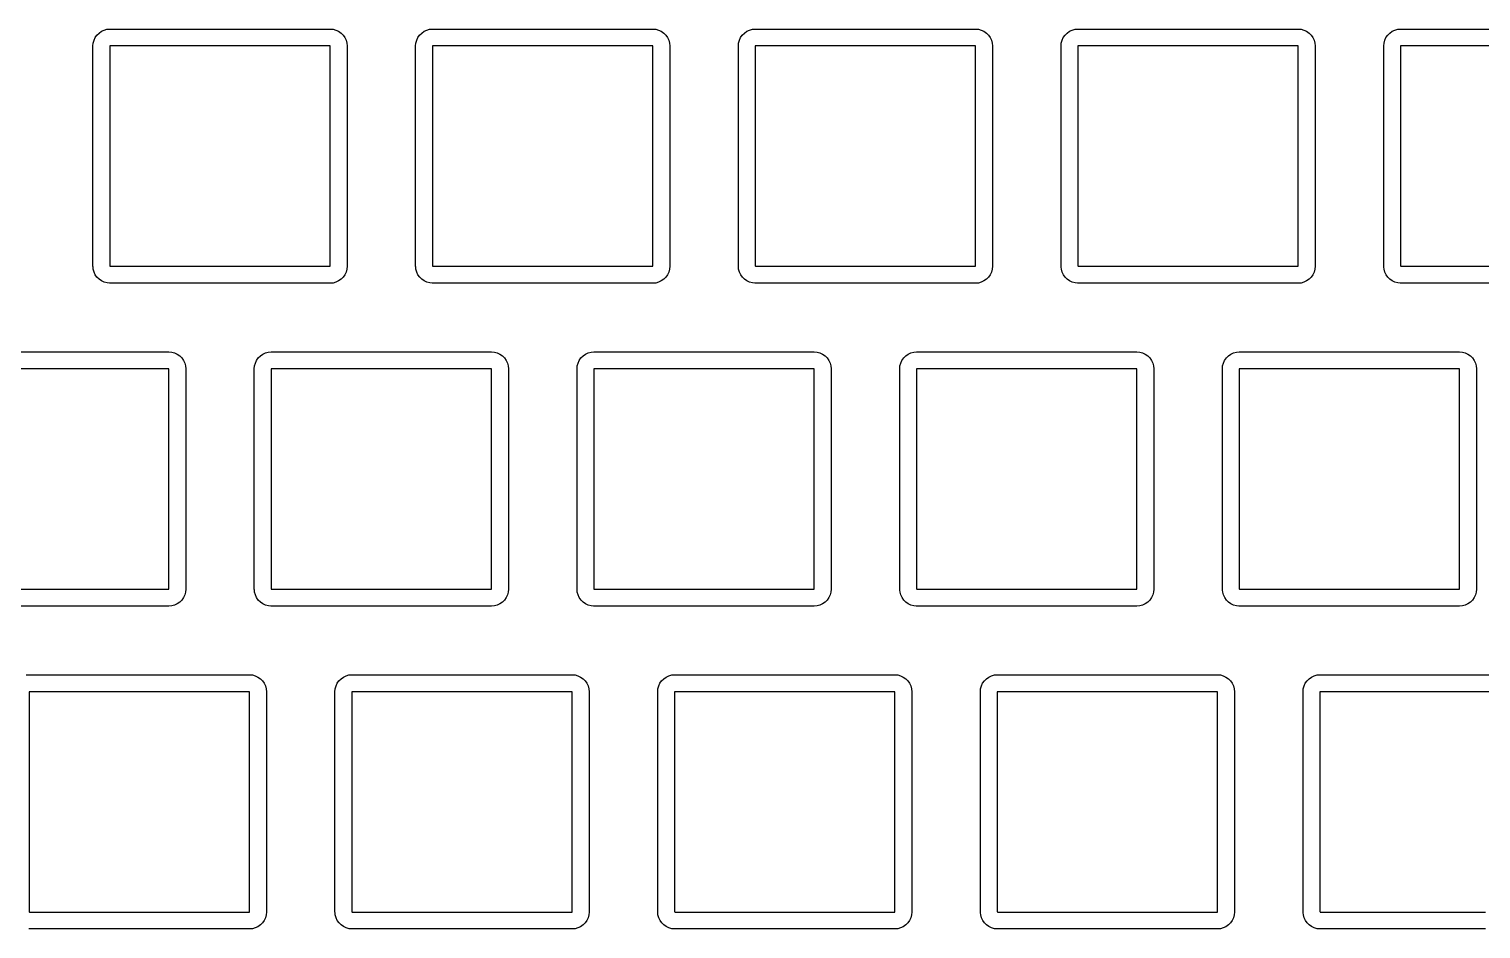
# Model space of a CAD drawing. Extents: x 2.4 to 14.3, y -7 to -3.4.
# Drawn here: x 8.275 to 11.649, y -5.452 to -3.361 of the extents above; entities that cross this region are included whole.
import ezdxf

# ---------------------------------------------------------------- set-up
doc = ezdxf.new("R2010")
doc.units = 0
doc.header["$MEASUREMENT"] = 0
doc.layers.add('BLACK', color=7, linetype='CONTINUOUS')

msp = doc.modelspace()

# ---------------------------------------------------------------- linework, layer by layer
at = {"layer": 'BLACK', "linetype": 'CONTINUOUS'}
for p, q in [((8.43268, -3.37504), (8.43754, -3.37018)), ((8.43754, -3.37018), (8.44316, -3.36625)), ((8.44316, -3.36625), (8.44938, -3.36335)), ((8.44938, -3.36335), (8.45601, -3.36157)), ((8.45601, -3.36157), (8.46284, -3.36097)), ((8.46284, -3.36097), (8.46284, -3.36097)), ((8.46284, -3.36097), (8.97466, -3.36097)), ((8.97466, -3.36097), (8.97466, -3.36097)), ((8.97466, -3.36097), (8.98149, -3.36157)), ((8.97466, -3.36097), (8.97466, -3.36097)), ((8.98149, -3.36157), (8.98812, -3.36335)), ((8.98812, -3.36335), (8.99434, -3.36625)), ((8.99434, -3.36625), (8.99996, -3.37019)), ((8.99996, -3.37019), (9.00481, -3.37504)), ((9.18268, -3.37504), (9.18754, -3.37018)), ((9.18754, -3.37018), (9.19316, -3.36625)), ((9.19316, -3.36625), (9.19938, -3.36335)), ((9.19938, -3.36335), (9.20601, -3.36157)), ((9.20601, -3.36157), (9.21284, -3.36097)), ((9.21284, -3.36097), (9.21284, -3.36097)), ((9.21284, -3.36097), (9.72466, -3.36097)), ((9.72466, -3.36097), (9.72466, -3.36097)), ((9.72466, -3.36097), (9.73149, -3.36157)), ((9.72466, -3.36097), (9.72466, -3.36097)), ((9.73149, -3.36157), (9.73812, -3.36335)), ((9.73812, -3.36335), (9.74434, -3.36625)), ((9.74434, -3.36625), (9.74996, -3.37019)), ((9.74996, -3.37019), (9.75481, -3.37504)), ((9.93268, -3.37504), (9.93754, -3.37018)), ((9.93754, -3.37018), (9.94316, -3.36625)), ((9.94316, -3.36625), (9.94938, -3.36335)), ((9.94938, -3.36335), (9.95601, -3.36157)), ((9.95601, -3.36157), (9.96284, -3.36097)), ((9.96284, -3.36097), (9.96284, -3.36097)), ((9.96284, -3.36097), (10.4747, -3.36097)), ((10.4747, -3.36097), (10.4747, -3.36097)), ((10.4747, -3.36097), (10.4815, -3.36157)), ((10.4747, -3.36097), (10.4747, -3.36097)), ((10.4815, -3.36157), (10.4881, -3.36335)), ((10.4881, -3.36335), (10.4943, -3.36625)), ((10.4943, -3.36625), (10.5, -3.37019)), ((10.5, -3.37019), (10.5048, -3.37504)), ((10.6827, -3.37504), (10.6875, -3.37018)), ((10.6875, -3.37018), (10.6932, -3.36625)), ((10.6932, -3.36625), (10.6994, -3.36335)), ((10.6994, -3.36335), (10.706, -3.36157)), ((10.706, -3.36157), (10.7128, -3.36097)), ((10.7128, -3.36097), (10.7128, -3.36097)), ((10.7128, -3.36097), (11.2247, -3.36097)), ((11.2247, -3.36097), (11.2247, -3.36097)), ((11.2247, -3.36097), (11.2315, -3.36157)), ((11.2247, -3.36097), (11.2247, -3.36097)), ((11.2315, -3.36157), (11.2381, -3.36335)), ((11.2381, -3.36335), (11.2443, -3.36625)), ((11.2443, -3.36625), (11.25, -3.37019)), ((11.25, -3.37019), (11.2548, -3.37504)), ((11.4327, -3.37504), (11.4375, -3.37018)), ((11.4375, -3.37018), (11.4432, -3.36625)), ((11.4432, -3.36625), (11.4494, -3.36335)), ((11.4494, -3.36335), (11.456, -3.36157)), ((11.456, -3.36157), (11.4628, -3.36097)), ((11.4628, -3.36097), (11.4628, -3.36097)), ((11.4628, -3.36097), (11.9747, -3.36097)), ((8.42347, -3.40034), (8.42407, -3.39351)), ((8.42347, -3.91216), (8.42347, -3.40034)), ((8.42347, -3.40034), (8.42347, -3.40034)), ((8.42407, -3.39351), (8.42585, -3.38688)), ((8.42585, -3.38688), (8.42875, -3.38066)), ((8.42875, -3.38066), (8.43268, -3.37504)), ((8.46284, -3.40034), (8.46284, -3.91128)), ((8.97465, -3.40034), (8.46284, -3.40034)), ((8.97466, -3.40035), (8.97465, -3.40034)), ((8.97465, -3.40034), (8.97465, -3.40034)), ((8.97466, -3.91215), (8.97466, -3.40035)), ((9.00481, -3.37504), (9.00875, -3.38066)), ((9.00875, -3.38066), (9.01165, -3.38688)), ((9.01165, -3.38688), (9.01343, -3.39351)), ((9.01343, -3.39351), (9.01403, -3.40034)), ((9.01403, -3.40034), (9.01403, -3.40034)), ((9.01403, -3.40034), (9.01403, -3.40034)), ((9.01403, -3.40034), (9.01403, -3.91216)), ((9.17347, -3.40034), (9.17407, -3.39351)), ((9.17347, -3.91216), (9.17347, -3.40034)), ((9.17347, -3.40034), (9.17347, -3.40034)), ((9.17407, -3.39351), (9.17585, -3.38688)), ((9.17585, -3.38688), (9.17875, -3.38066)), ((9.17875, -3.38066), (9.18268, -3.37504)), ((9.21284, -3.40034), (9.21284, -3.91128)), ((9.72465, -3.40034), (9.21284, -3.40034)), ((9.72466, -3.40035), (9.72465, -3.40034)), ((9.72465, -3.40034), (9.72465, -3.40034)), ((9.72466, -3.91215), (9.72466, -3.40035)), ((9.75481, -3.37504), (9.75875, -3.38066)), ((9.75875, -3.38066), (9.76165, -3.38688)), ((9.76165, -3.38688), (9.76343, -3.39351)), ((9.76343, -3.39351), (9.76403, -3.40034)), ((9.76403, -3.40034), (9.76403, -3.40034)), ((9.76403, -3.40034), (9.76403, -3.40034)), ((9.76403, -3.40034), (9.76403, -3.91216)), ((9.92347, -3.40034), (9.92407, -3.39351)), ((9.92347, -3.91216), (9.92347, -3.40034)), ((9.92347, -3.40034), (9.92347, -3.40034)), ((9.92407, -3.39351), (9.92585, -3.38688)), ((9.92585, -3.38688), (9.92875, -3.38066)), ((9.92875, -3.38066), (9.93268, -3.37504)), ((9.96284, -3.40034), (9.96284, -3.91128)), ((10.4747, -3.40034), (9.96284, -3.40034)), ((10.4747, -3.40035), (10.4747, -3.40034)), ((10.4747, -3.40034), (10.4747, -3.40034)), ((10.4747, -3.91215), (10.4747, -3.40035)), ((10.5048, -3.37504), (10.5088, -3.38066)), ((10.5088, -3.38066), (10.5117, -3.38688)), ((10.5117, -3.38688), (10.5134, -3.39351)), ((10.5134, -3.39351), (10.514, -3.40034)), ((10.514, -3.40034), (10.514, -3.40034)), ((10.514, -3.40034), (10.514, -3.40034)), ((10.514, -3.40034), (10.514, -3.91216)), ((10.6735, -3.40034), (10.6741, -3.39351)), ((10.6735, -3.91216), (10.6735, -3.40034)), ((10.6735, -3.40034), (10.6735, -3.40034)), ((10.6741, -3.39351), (10.6758, -3.38688)), ((10.6758, -3.38688), (10.6787, -3.38066)), ((10.6787, -3.38066), (10.6827, -3.37504)), ((10.7128, -3.40034), (10.7128, -3.91128)), ((11.2247, -3.40034), (10.7128, -3.40034)), ((11.2247, -3.40035), (11.2247, -3.40034)), ((11.2247, -3.40034), (11.2247, -3.40034)), ((11.2247, -3.91215), (11.2247, -3.40035)), ((11.2548, -3.37504), (11.2588, -3.38066)), ((11.2588, -3.38066), (11.2617, -3.38688)), ((11.2617, -3.38688), (11.2634, -3.39351)), ((11.2634, -3.39351), (11.264, -3.40034)), ((11.264, -3.40034), (11.264, -3.40034)), ((11.264, -3.40034), (11.264, -3.40034)), ((11.264, -3.40034), (11.264, -3.91216)), ((11.4235, -3.40034), (11.4241, -3.39351)), ((11.4235, -3.91216), (11.4235, -3.40034)), ((11.4235, -3.40034), (11.4235, -3.40034)), ((11.4241, -3.39351), (11.4258, -3.38688)), ((11.4258, -3.38688), (11.4287, -3.38066)), ((11.4287, -3.38066), (11.4327, -3.37504)), ((11.4628, -3.40034), (11.4628, -3.91128)), ((11.9747, -3.40034), (11.4628, -3.40034)), ((8.42376, -3.91412), (8.42347, -3.91216)), ((8.42418, -3.91895), (8.42376, -3.91412)), ((8.46284, -3.91128), (8.46295, -3.91211)), ((8.46295, -3.91211), (8.46295, -3.91211)), ((8.46295, -3.91211), (8.46295, -3.91211)), ((8.46295, -3.91211), (8.46295, -3.91211)), ((8.46295, -3.91211), (8.46295, -3.91211)), ((8.46295, -3.91211), (8.46329, -3.91216)), ((8.46329, -3.91216), (8.97465, -3.91216)), ((8.97465, -3.91216), (8.97466, -3.91215)), ((8.97466, -3.91215), (8.97466, -3.91215)), ((9.01403, -3.91216), (9.01343, -3.91899)), ((9.01403, -3.91216), (9.01403, -3.91216)), ((9.01403, -3.91216), (9.01403, -3.91216)), ((9.17376, -3.91412), (9.17347, -3.91216)), ((9.17418, -3.91895), (9.17376, -3.91412)), ((9.21284, -3.91128), (9.21295, -3.91211)), ((9.21295, -3.91211), (9.21295, -3.91211)), ((9.21295, -3.91211), (9.21295, -3.91211)), ((9.21295, -3.91211), (9.21295, -3.91211)), ((9.21295, -3.91211), (9.21295, -3.91211)), ((9.21295, -3.91211), (9.21329, -3.91216)), ((9.21329, -3.91216), (9.72465, -3.91216)), ((9.72465, -3.91216), (9.72466, -3.91215)), ((9.72466, -3.91215), (9.72466, -3.91215)), ((9.76403, -3.91216), (9.76343, -3.91899)), ((9.76403, -3.91216), (9.76403, -3.91216)), ((9.76403, -3.91216), (9.76403, -3.91216)), ((9.92376, -3.91412), (9.92347, -3.91216)), ((9.92418, -3.91895), (9.92376, -3.91412)), ((9.96284, -3.91128), (9.96295, -3.91211)), ((9.96295, -3.91211), (9.96295, -3.91211)), ((9.96295, -3.91211), (9.96295, -3.91211)), ((9.96295, -3.91211), (9.96295, -3.91211)), ((9.96295, -3.91211), (9.96295, -3.91211)), ((9.96295, -3.91211), (9.96329, -3.91216)), ((9.96329, -3.91216), (10.4747, -3.91216)), ((10.4747, -3.91216), (10.4747, -3.91215)), ((10.4747, -3.91215), (10.4747, -3.91215)), ((10.514, -3.91216), (10.5134, -3.91899)), ((10.514, -3.91216), (10.514, -3.91216)), ((10.514, -3.91216), (10.514, -3.91216)), ((10.6738, -3.91412), (10.6735, -3.91216)), ((10.6742, -3.91895), (10.6738, -3.91412)), ((10.7128, -3.91128), (10.713, -3.91211)), ((10.713, -3.91211), (10.713, -3.91211)), ((10.713, -3.91211), (10.713, -3.91211)), ((10.713, -3.91211), (10.713, -3.91211)), ((10.713, -3.91211), (10.713, -3.91211)), ((10.713, -3.91211), (10.7133, -3.91216)), ((10.7133, -3.91216), (11.2247, -3.91216)), ((11.2247, -3.91216), (11.2247, -3.91215)), ((11.2247, -3.91215), (11.2247, -3.91215)), ((11.264, -3.91216), (11.2634, -3.91899)), ((11.264, -3.91216), (11.264, -3.91216)), ((11.264, -3.91216), (11.264, -3.91216)), ((11.4238, -3.91412), (11.4235, -3.91216)), ((11.4242, -3.91895), (11.4238, -3.91412)), ((11.4628, -3.91128), (11.463, -3.91211)), ((11.463, -3.91211), (11.463, -3.91211)), ((11.463, -3.91211), (11.463, -3.91211)), ((11.463, -3.91211), (11.463, -3.91211)), ((11.463, -3.91211), (11.463, -3.91211)), ((11.463, -3.91211), (11.4633, -3.91216)), ((11.4633, -3.91216), (11.9747, -3.91216)), ((8.42596, -3.92558), (8.42418, -3.91895)), ((8.42886, -3.9318), (8.42596, -3.92558)), ((8.43279, -3.93742), (8.42886, -3.9318)), ((8.43765, -3.94227), (8.43279, -3.93742)), ((8.44327, -3.94621), (8.43765, -3.94227)), ((8.44949, -3.94911), (8.44327, -3.94621)), ((8.99434, -3.94625), (8.98812, -3.94915)), ((8.99996, -3.94231), (8.99434, -3.94625)), ((9.00481, -3.93746), (8.99996, -3.94231)), ((9.00875, -3.93184), (9.00481, -3.93746)), ((9.01165, -3.92562), (9.00875, -3.93184)), ((9.01343, -3.91899), (9.01165, -3.92562)), ((9.17596, -3.92558), (9.17418, -3.91895)), ((9.17886, -3.9318), (9.17596, -3.92558)), ((9.18279, -3.93742), (9.17886, -3.9318)), ((9.18765, -3.94227), (9.18279, -3.93742)), ((9.19327, -3.94621), (9.18765, -3.94227)), ((9.19949, -3.94911), (9.19327, -3.94621)), ((9.74434, -3.94625), (9.73812, -3.94915)), ((9.74996, -3.94231), (9.74434, -3.94625)), ((9.75481, -3.93746), (9.74996, -3.94231)), ((9.75875, -3.93184), (9.75481, -3.93746)), ((9.76165, -3.92562), (9.75875, -3.93184)), ((9.76343, -3.91899), (9.76165, -3.92562)), ((9.92596, -3.92558), (9.92418, -3.91895)), ((9.92886, -3.9318), (9.92596, -3.92558)), ((9.93279, -3.93742), (9.92886, -3.9318)), ((9.93765, -3.94227), (9.93279, -3.93742)), ((9.94327, -3.94621), (9.93765, -3.94227)), ((9.94949, -3.94911), (9.94327, -3.94621)), ((10.4943, -3.94625), (10.4881, -3.94915)), ((10.5, -3.94231), (10.4943, -3.94625)), ((10.5048, -3.93746), (10.5, -3.94231)), ((10.5088, -3.93184), (10.5048, -3.93746)), ((10.5117, -3.92562), (10.5088, -3.93184)), ((10.5134, -3.91899), (10.5117, -3.92562)), ((10.676, -3.92558), (10.6742, -3.91895)), ((10.6789, -3.9318), (10.676, -3.92558)), ((10.6828, -3.93742), (10.6789, -3.9318)), ((10.6876, -3.94227), (10.6828, -3.93742)), ((10.6933, -3.94621), (10.6876, -3.94227)), ((10.6995, -3.94911), (10.6933, -3.94621)), ((11.2443, -3.94625), (11.2381, -3.94915)), ((11.25, -3.94231), (11.2443, -3.94625)), ((11.2548, -3.93746), (11.25, -3.94231)), ((11.2588, -3.93184), (11.2548, -3.93746)), ((11.2617, -3.92562), (11.2588, -3.93184)), ((11.2634, -3.91899), (11.2617, -3.92562)), ((11.426, -3.92558), (11.4242, -3.91895)), ((11.4289, -3.9318), (11.426, -3.92558)), ((11.4328, -3.93742), (11.4289, -3.9318)), ((11.4376, -3.94227), (11.4328, -3.93742)), ((11.4433, -3.94621), (11.4376, -3.94227)), ((11.4495, -3.94911), (11.4433, -3.94621)), ((8.45612, -3.95088), (8.44949, -3.94911)), ((8.46189, -3.95139), (8.45612, -3.95088)), ((8.46284, -3.95153), (8.46189, -3.95139)), ((8.97466, -3.95153), (8.46284, -3.95153)), ((8.98149, -3.95093), (8.97466, -3.95153)), ((8.97466, -3.95153), (8.97466, -3.95153)), ((8.97466, -3.95153), (8.97466, -3.95153)), ((8.98812, -3.94915), (8.98149, -3.95093)), ((9.20612, -3.95088), (9.19949, -3.94911)), ((9.21189, -3.95139), (9.20612, -3.95088)), ((9.21284, -3.95153), (9.21189, -3.95139)), ((9.72466, -3.95153), (9.21284, -3.95153)), ((9.73149, -3.95093), (9.72466, -3.95153)), ((9.72466, -3.95153), (9.72466, -3.95153)), ((9.72466, -3.95153), (9.72466, -3.95153)), ((9.73812, -3.94915), (9.73149, -3.95093)), ((9.95612, -3.95088), (9.94949, -3.94911)), ((9.96189, -3.95139), (9.95612, -3.95088)), ((9.96284, -3.95153), (9.96189, -3.95139)), ((10.4747, -3.95153), (9.96284, -3.95153)), ((10.4815, -3.95093), (10.4747, -3.95153)), ((10.4747, -3.95153), (10.4747, -3.95153)), ((10.4747, -3.95153), (10.4747, -3.95153)), ((10.4881, -3.94915), (10.4815, -3.95093)), ((10.7061, -3.95088), (10.6995, -3.94911)), ((10.7119, -3.95139), (10.7061, -3.95088)), ((10.7128, -3.95153), (10.7119, -3.95139)), ((11.2247, -3.95153), (10.7128, -3.95153)), ((11.2315, -3.95093), (11.2247, -3.95153)), ((11.2247, -3.95153), (11.2247, -3.95153)), ((11.2247, -3.95153), (11.2247, -3.95153)), ((11.2381, -3.94915), (11.2315, -3.95093)), ((11.4561, -3.95088), (11.4495, -3.94911)), ((11.4619, -3.95139), (11.4561, -3.95088)), ((11.4628, -3.95153), (11.4619, -3.95139)), ((11.9747, -3.95153), (11.4628, -3.95153)), ((8.08784, -4.11097), (8.59966, -4.11097)), ((8.59966, -4.11097), (8.59966, -4.11097)), ((8.59966, -4.11097), (8.60649, -4.11157)), ((8.59966, -4.11097), (8.59966, -4.11097)), ((8.60649, -4.11157), (8.61312, -4.11335)), ((8.61312, -4.11335), (8.61934, -4.11625)), ((8.61934, -4.11625), (8.62496, -4.12019)), ((8.81254, -4.12018), (8.81816, -4.11625)), ((8.81816, -4.11625), (8.82438, -4.11335)), ((8.82438, -4.11335), (8.83101, -4.11157)), ((8.83101, -4.11157), (8.83784, -4.11097)), ((8.83784, -4.11097), (8.83784, -4.11097)), ((8.83784, -4.11097), (9.34966, -4.11097)), ((9.34966, -4.11097), (9.34966, -4.11097)), ((9.34966, -4.11097), (9.35649, -4.11157)), ((9.34966, -4.11097), (9.34966, -4.11097)), ((9.35649, -4.11157), (9.36312, -4.11335)), ((9.36312, -4.11335), (9.36934, -4.11625)), ((9.36934, -4.11625), (9.37496, -4.12019)), ((9.56254, -4.12018), (9.56816, -4.11625)), ((9.56816, -4.11625), (9.57438, -4.11335)), ((9.57438, -4.11335), (9.58101, -4.11157)), ((9.58101, -4.11157), (9.58784, -4.11097)), ((9.58784, -4.11097), (9.58784, -4.11097)), ((9.58784, -4.11097), (10.0997, -4.11097)), ((10.0997, -4.11097), (10.0997, -4.11097)), ((10.0997, -4.11097), (10.1065, -4.11157)), ((10.0997, -4.11097), (10.0997, -4.11097)), ((10.1065, -4.11157), (10.1131, -4.11335)), ((10.1131, -4.11335), (10.1193, -4.11625)), ((10.1193, -4.11625), (10.125, -4.12019)), ((10.3125, -4.12018), (10.3182, -4.11625)), ((10.3182, -4.11625), (10.3244, -4.11335)), ((10.3244, -4.11335), (10.331, -4.11157)), ((10.331, -4.11157), (10.3378, -4.11097)), ((10.3378, -4.11097), (10.3378, -4.11097)), ((10.3378, -4.11097), (10.8497, -4.11097)), ((10.8497, -4.11097), (10.8497, -4.11097)), ((10.8497, -4.11097), (10.8565, -4.11157)), ((10.8497, -4.11097), (10.8497, -4.11097)), ((10.8565, -4.11157), (10.8631, -4.11335)), ((10.8631, -4.11335), (10.8693, -4.11625)), ((10.8693, -4.11625), (10.875, -4.12019)), ((11.0625, -4.12018), (11.0682, -4.11625)), ((11.0682, -4.11625), (11.0744, -4.11335)), ((11.0744, -4.11335), (11.081, -4.11157)), ((11.081, -4.11157), (11.0878, -4.11097)), ((11.0878, -4.11097), (11.0878, -4.11097)), ((11.0878, -4.11097), (11.5997, -4.11097)), ((11.5997, -4.11097), (11.5997, -4.11097)), ((11.5997, -4.11097), (11.6065, -4.11157)), ((11.5997, -4.11097), (11.5997, -4.11097)), ((11.6065, -4.11157), (11.6131, -4.11335)), ((11.6131, -4.11335), (11.6193, -4.11625)), ((11.6193, -4.11625), (11.625, -4.12019)), ((8.59965, -4.15034), (8.08784, -4.15034)), ((8.59966, -4.15035), (8.59965, -4.15034)), ((8.59965, -4.15034), (8.59965, -4.15034)), ((8.59966, -4.66215), (8.59966, -4.15035)), ((8.62496, -4.12019), (8.62981, -4.12504)), ((8.62981, -4.12504), (8.63375, -4.13066)), ((8.63375, -4.13066), (8.63665, -4.13688)), ((8.63665, -4.13688), (8.63843, -4.14351)), ((8.63843, -4.14351), (8.63903, -4.15034)), ((8.63903, -4.15034), (8.63903, -4.15034)), ((8.63903, -4.15034), (8.63903, -4.15034)), ((8.63903, -4.15034), (8.63903, -4.66216)), ((8.79847, -4.15034), (8.79907, -4.14351)), ((8.79847, -4.66216), (8.79847, -4.15034)), ((8.79847, -4.15034), (8.79847, -4.15034)), ((8.79907, -4.14351), (8.80085, -4.13688)), ((8.80085, -4.13688), (8.80375, -4.13066)), ((8.80375, -4.13066), (8.80768, -4.12504)), ((8.80768, -4.12504), (8.81254, -4.12018)), ((8.83784, -4.15034), (8.83784, -4.66128)), ((9.34965, -4.15034), (8.83784, -4.15034)), ((9.34966, -4.15035), (9.34965, -4.15034)), ((9.34965, -4.15034), (9.34965, -4.15034)), ((9.34966, -4.66215), (9.34966, -4.15035)), ((9.37496, -4.12019), (9.37981, -4.12504)), ((9.37981, -4.12504), (9.38375, -4.13066)), ((9.38375, -4.13066), (9.38665, -4.13688)), ((9.38665, -4.13688), (9.38843, -4.14351)), ((9.38843, -4.14351), (9.38903, -4.15034)), ((9.38903, -4.15034), (9.38903, -4.15034)), ((9.38903, -4.15034), (9.38903, -4.15034)), ((9.38903, -4.15034), (9.38903, -4.66216)), ((9.54847, -4.15034), (9.54907, -4.14351)), ((9.54847, -4.66216), (9.54847, -4.15034)), ((9.54847, -4.15034), (9.54847, -4.15034)), ((9.54907, -4.14351), (9.55085, -4.13688)), ((9.55085, -4.13688), (9.55375, -4.13066)), ((9.55375, -4.13066), (9.55768, -4.12504)), ((9.55768, -4.12504), (9.56254, -4.12018)), ((9.58784, -4.15034), (9.58784, -4.66128)), ((10.0997, -4.15034), (9.58784, -4.15034)), ((10.0997, -4.15035), (10.0997, -4.15034)), ((10.0997, -4.15034), (10.0997, -4.15034)), ((10.0997, -4.66215), (10.0997, -4.15035)), ((10.125, -4.12019), (10.1298, -4.12504)), ((10.1298, -4.12504), (10.1338, -4.13066)), ((10.1338, -4.13066), (10.1367, -4.13688)), ((10.1367, -4.13688), (10.1384, -4.14351)), ((10.1384, -4.14351), (10.139, -4.15034)), ((10.139, -4.15034), (10.139, -4.15034)), ((10.139, -4.15034), (10.139, -4.15034)), ((10.139, -4.15034), (10.139, -4.66216)), ((10.2985, -4.15034), (10.2991, -4.14351)), ((10.2985, -4.66216), (10.2985, -4.15034)), ((10.2985, -4.15034), (10.2985, -4.15034)), ((10.2991, -4.14351), (10.3008, -4.13688)), ((10.3008, -4.13688), (10.3037, -4.13066)), ((10.3037, -4.13066), (10.3077, -4.12504)), ((10.3077, -4.12504), (10.3125, -4.12018)), ((10.3378, -4.15034), (10.3378, -4.66128)), ((10.8497, -4.15034), (10.3378, -4.15034)), ((10.8497, -4.15035), (10.8497, -4.15034)), ((10.8497, -4.15034), (10.8497, -4.15034)), ((10.8497, -4.66215), (10.8497, -4.15035)), ((10.875, -4.12019), (10.8798, -4.12504)), ((10.8798, -4.12504), (10.8838, -4.13066)), ((10.8838, -4.13066), (10.8867, -4.13688)), ((10.8867, -4.13688), (10.8884, -4.14351)), ((10.8884, -4.14351), (10.889, -4.15034)), ((10.889, -4.15034), (10.889, -4.15034)), ((10.889, -4.15034), (10.889, -4.15034)), ((10.889, -4.15034), (10.889, -4.66216)), ((11.0485, -4.15034), (11.0491, -4.14351)), ((11.0485, -4.66216), (11.0485, -4.15034)), ((11.0485, -4.15034), (11.0485, -4.15034)), ((11.0491, -4.14351), (11.0508, -4.13688)), ((11.0508, -4.13688), (11.0537, -4.13066)), ((11.0537, -4.13066), (11.0577, -4.12504)), ((11.0577, -4.12504), (11.0625, -4.12018)), ((11.0878, -4.15034), (11.0878, -4.66128)), ((11.5997, -4.15034), (11.0878, -4.15034)), ((11.5997, -4.15035), (11.5997, -4.15034)), ((11.5997, -4.15034), (11.5997, -4.15034)), ((11.5997, -4.66215), (11.5997, -4.15035)), ((11.625, -4.12019), (11.6298, -4.12504)), ((11.6298, -4.12504), (11.6338, -4.13066)), ((11.6338, -4.13066), (11.6367, -4.13688)), ((11.6367, -4.13688), (11.6384, -4.14351)), ((11.6384, -4.14351), (11.639, -4.15034)), ((11.639, -4.15034), (11.639, -4.15034)), ((11.639, -4.15034), (11.639, -4.15034)), ((11.639, -4.15034), (11.639, -4.66216)), ((8.08829, -4.66216), (8.59965, -4.66216)), ((8.59965, -4.66216), (8.59966, -4.66215)), ((8.59966, -4.66215), (8.59966, -4.66215)), ((8.62981, -4.68746), (8.62496, -4.69231)), ((8.63375, -4.68184), (8.62981, -4.68746)), ((8.63665, -4.67562), (8.63375, -4.68184)), ((8.63843, -4.66899), (8.63665, -4.67562)), ((8.63903, -4.66216), (8.63843, -4.66899)), ((8.63903, -4.66216), (8.63903, -4.66216)), ((8.63903, -4.66216), (8.63903, -4.66216)), ((8.79876, -4.66412), (8.79847, -4.66216)), ((8.79918, -4.66895), (8.79876, -4.66412)), ((8.80096, -4.67558), (8.79918, -4.66895)), ((8.80386, -4.6818), (8.80096, -4.67558)), ((8.80779, -4.68742), (8.80386, -4.6818)), ((8.81265, -4.69227), (8.80779, -4.68742)), ((8.83784, -4.66128), (8.83795, -4.66211)), ((8.83795, -4.66211), (8.83795, -4.66211)), ((8.83795, -4.66211), (8.83795, -4.66211)), ((8.83795, -4.66211), (8.83795, -4.66211)), ((8.83795, -4.66211), (8.83795, -4.66211)), ((8.83795, -4.66211), (8.83829, -4.66216)), ((8.83829, -4.66216), (9.34965, -4.66216)), ((9.34965, -4.66216), (9.34966, -4.66215)), ((9.34966, -4.66215), (9.34966, -4.66215)), ((9.37981, -4.68746), (9.37496, -4.69231)), ((9.38375, -4.68184), (9.37981, -4.68746)), ((9.38665, -4.67562), (9.38375, -4.68184)), ((9.38843, -4.66899), (9.38665, -4.67562)), ((9.38903, -4.66216), (9.38843, -4.66899)), ((9.38903, -4.66216), (9.38903, -4.66216)), ((9.38903, -4.66216), (9.38903, -4.66216)), ((9.54876, -4.66412), (9.54847, -4.66216)), ((9.54918, -4.66895), (9.54876, -4.66412)), ((9.55096, -4.67558), (9.54918, -4.66895)), ((9.55386, -4.6818), (9.55096, -4.67558)), ((9.55779, -4.68742), (9.55386, -4.6818)), ((9.56265, -4.69227), (9.55779, -4.68742)), ((9.58784, -4.66128), (9.58795, -4.66211)), ((9.58795, -4.66211), (9.58795, -4.66211)), ((9.58795, -4.66211), (9.58795, -4.66211)), ((9.58795, -4.66211), (9.58795, -4.66211)), ((9.58795, -4.66211), (9.58795, -4.66211)), ((9.58795, -4.66211), (9.58829, -4.66216)), ((9.58829, -4.66216), (10.0997, -4.66216)), ((10.0997, -4.66216), (10.0997, -4.66215)), ((10.0997, -4.66215), (10.0997, -4.66215)), ((10.1298, -4.68746), (10.125, -4.69231)), ((10.1338, -4.68184), (10.1298, -4.68746)), ((10.1367, -4.67562), (10.1338, -4.68184)), ((10.1384, -4.66899), (10.1367, -4.67562)), ((10.139, -4.66216), (10.1384, -4.66899)), ((10.139, -4.66216), (10.139, -4.66216)), ((10.139, -4.66216), (10.139, -4.66216)), ((10.2988, -4.66412), (10.2985, -4.66216)), ((10.2992, -4.66895), (10.2988, -4.66412)), ((10.301, -4.67558), (10.2992, -4.66895)), ((10.3039, -4.6818), (10.301, -4.67558)), ((10.3078, -4.68742), (10.3039, -4.6818)), ((10.3126, -4.69227), (10.3078, -4.68742)), ((10.3378, -4.66128), (10.338, -4.66211)), ((10.338, -4.66211), (10.338, -4.66211)), ((10.338, -4.66211), (10.338, -4.66211)), ((10.338, -4.66211), (10.338, -4.66211)), ((10.338, -4.66211), (10.338, -4.66211)), ((10.338, -4.66211), (10.3383, -4.66216)), ((10.3383, -4.66216), (10.8497, -4.66216)), ((10.8497, -4.66216), (10.8497, -4.66215)), ((10.8497, -4.66215), (10.8497, -4.66215)), ((10.8798, -4.68746), (10.875, -4.69231)), ((10.8838, -4.68184), (10.8798, -4.68746)), ((10.8867, -4.67562), (10.8838, -4.68184)), ((10.8884, -4.66899), (10.8867, -4.67562)), ((10.889, -4.66216), (10.8884, -4.66899)), ((10.889, -4.66216), (10.889, -4.66216)), ((10.889, -4.66216), (10.889, -4.66216)), ((11.0488, -4.66412), (11.0485, -4.66216)), ((11.0492, -4.66895), (11.0488, -4.66412)), ((11.051, -4.67558), (11.0492, -4.66895)), ((11.0539, -4.6818), (11.051, -4.67558)), ((11.0578, -4.68742), (11.0539, -4.6818)), ((11.0626, -4.69227), (11.0578, -4.68742)), ((11.0878, -4.66128), (11.088, -4.66211)), ((11.088, -4.66211), (11.088, -4.66211)), ((11.088, -4.66211), (11.088, -4.66211)), ((11.088, -4.66211), (11.088, -4.66211)), ((11.088, -4.66211), (11.088, -4.66211)), ((11.088, -4.66211), (11.0883, -4.66216)), ((11.0883, -4.66216), (11.5997, -4.66216)), ((11.5997, -4.66216), (11.5997, -4.66215)), ((11.5997, -4.66215), (11.5997, -4.66215)), ((11.6298, -4.68746), (11.625, -4.69231)), ((11.6338, -4.68184), (11.6298, -4.68746)), ((11.6367, -4.67562), (11.6338, -4.68184)), ((11.6384, -4.66899), (11.6367, -4.67562)), ((11.639, -4.66216), (11.6384, -4.66899)), ((11.639, -4.66216), (11.639, -4.66216)), ((11.639, -4.66216), (11.639, -4.66216)), ((8.59966, -4.70153), (8.08784, -4.70153)), ((8.60649, -4.70093), (8.59966, -4.70153)), ((8.59966, -4.70153), (8.59966, -4.70153)), ((8.59966, -4.70153), (8.59966, -4.70153)), ((8.61312, -4.69915), (8.60649, -4.70093)), ((8.61934, -4.69625), (8.61312, -4.69915)), ((8.62496, -4.69231), (8.61934, -4.69625)), ((8.81827, -4.69621), (8.81265, -4.69227)), ((8.82449, -4.69911), (8.81827, -4.69621)), ((8.83112, -4.70088), (8.82449, -4.69911)), ((8.83689, -4.70139), (8.83112, -4.70088)), ((8.83784, -4.70153), (8.83689, -4.70139)), ((9.34966, -4.70153), (8.83784, -4.70153)), ((9.35649, -4.70093), (9.34966, -4.70153)), ((9.34966, -4.70153), (9.34966, -4.70153)), ((9.34966, -4.70153), (9.34966, -4.70153)), ((9.36312, -4.69915), (9.35649, -4.70093)), ((9.36934, -4.69625), (9.36312, -4.69915)), ((9.37496, -4.69231), (9.36934, -4.69625)), ((9.56827, -4.69621), (9.56265, -4.69227)), ((9.57449, -4.69911), (9.56827, -4.69621)), ((9.58112, -4.70088), (9.57449, -4.69911)), ((9.58689, -4.70139), (9.58112, -4.70088)), ((9.58784, -4.70153), (9.58689, -4.70139)), ((10.0997, -4.70153), (9.58784, -4.70153)), ((10.1065, -4.70093), (10.0997, -4.70153)), ((10.0997, -4.70153), (10.0997, -4.70153)), ((10.0997, -4.70153), (10.0997, -4.70153)), ((10.1131, -4.69915), (10.1065, -4.70093)), ((10.1193, -4.69625), (10.1131, -4.69915)), ((10.125, -4.69231), (10.1193, -4.69625)), ((10.3183, -4.69621), (10.3126, -4.69227)), ((10.3245, -4.69911), (10.3183, -4.69621)), ((10.3311, -4.70088), (10.3245, -4.69911)), ((10.3369, -4.70139), (10.3311, -4.70088)), ((10.3378, -4.70153), (10.3369, -4.70139)), ((10.8497, -4.70153), (10.3378, -4.70153)), ((10.8565, -4.70093), (10.8497, -4.70153)), ((10.8497, -4.70153), (10.8497, -4.70153)), ((10.8497, -4.70153), (10.8497, -4.70153)), ((10.8631, -4.69915), (10.8565, -4.70093)), ((10.8693, -4.69625), (10.8631, -4.69915)), ((10.875, -4.69231), (10.8693, -4.69625)), ((11.0683, -4.69621), (11.0626, -4.69227)), ((11.0745, -4.69911), (11.0683, -4.69621)), ((11.0811, -4.70088), (11.0745, -4.69911)), ((11.0869, -4.70139), (11.0811, -4.70088)), ((11.0878, -4.70153), (11.0869, -4.70139)), ((11.5997, -4.70153), (11.0878, -4.70153)), ((11.6065, -4.70093), (11.5997, -4.70153)), ((11.5997, -4.70153), (11.5997, -4.70153)), ((11.5997, -4.70153), (11.5997, -4.70153)), ((11.6131, -4.69915), (11.6065, -4.70093)), ((11.6193, -4.69625), (11.6131, -4.69915)), ((11.625, -4.69231), (11.6193, -4.69625)), ((8.26851, -4.86157), (8.27534, -4.86097)), ((8.27534, -4.86097), (8.27534, -4.86097)), ((8.27534, -4.86097), (8.78716, -4.86097)), ((8.78716, -4.86097), (8.78716, -4.86097)), ((8.78716, -4.86097), (8.79399, -4.86157)), ((8.78716, -4.86097), (8.78716, -4.86097)), ((8.79399, -4.86157), (8.80062, -4.86335)), ((8.80062, -4.86335), (8.80684, -4.86625)), ((8.80684, -4.86625), (8.81246, -4.87019)), ((8.81246, -4.87019), (8.81731, -4.87504)), ((8.81731, -4.87504), (8.82125, -4.88066)), ((8.82125, -4.88066), (8.82415, -4.88688)), ((8.82415, -4.88688), (8.82593, -4.89351)), ((8.98657, -4.89351), (8.98835, -4.88688)), ((8.98835, -4.88688), (8.99125, -4.88066)), ((8.99125, -4.88066), (8.99518, -4.87504)), ((8.99518, -4.87504), (9.00004, -4.87018)), ((9.00004, -4.87018), (9.00566, -4.86625)), ((9.00566, -4.86625), (9.01188, -4.86335)), ((9.01188, -4.86335), (9.01851, -4.86157)), ((9.01851, -4.86157), (9.02534, -4.86097)), ((9.02534, -4.86097), (9.02534, -4.86097)), ((9.02534, -4.86097), (9.53716, -4.86097)), ((9.53716, -4.86097), (9.53716, -4.86097)), ((9.53716, -4.86097), (9.54399, -4.86157)), ((9.53716, -4.86097), (9.53716, -4.86097)), ((9.54399, -4.86157), (9.55062, -4.86335)), ((9.55062, -4.86335), (9.55684, -4.86625)), ((9.55684, -4.86625), (9.56246, -4.87019)), ((9.56246, -4.87019), (9.56731, -4.87504)), ((9.56731, -4.87504), (9.57125, -4.88066)), ((9.57125, -4.88066), (9.57415, -4.88688)), ((9.57415, -4.88688), (9.57593, -4.89351)), ((9.73657, -4.89351), (9.73835, -4.88688)), ((9.73835, -4.88688), (9.74125, -4.88066)), ((9.74125, -4.88066), (9.74518, -4.87504)), ((9.74518, -4.87504), (9.75004, -4.87018)), ((9.75004, -4.87018), (9.75566, -4.86625)), ((9.75566, -4.86625), (9.76188, -4.86335)), ((9.76188, -4.86335), (9.76851, -4.86157)), ((9.76851, -4.86157), (9.77534, -4.86097)), ((9.77534, -4.86097), (9.77534, -4.86097)), ((9.77534, -4.86097), (10.2872, -4.86097)), ((10.2872, -4.86097), (10.2872, -4.86097)), ((10.2872, -4.86097), (10.294, -4.86157)), ((10.2872, -4.86097), (10.2872, -4.86097)), ((10.294, -4.86157), (10.3006, -4.86335)), ((10.3006, -4.86335), (10.3068, -4.86625)), ((10.3068, -4.86625), (10.3125, -4.87019)), ((10.3125, -4.87019), (10.3173, -4.87504)), ((10.3173, -4.87504), (10.3213, -4.88066)), ((10.3213, -4.88066), (10.3242, -4.88688)), ((10.3242, -4.88688), (10.3259, -4.89351)), ((10.4866, -4.89351), (10.4883, -4.88688)), ((10.4883, -4.88688), (10.4912, -4.88066)), ((10.4912, -4.88066), (10.4952, -4.87504)), ((10.4952, -4.87504), (10.5, -4.87018)), ((10.5, -4.87018), (10.5057, -4.86625)), ((10.5057, -4.86625), (10.5119, -4.86335)), ((10.5119, -4.86335), (10.5185, -4.86157)), ((10.5185, -4.86157), (10.5253, -4.86097)), ((10.5253, -4.86097), (10.5253, -4.86097)), ((10.5253, -4.86097), (11.0372, -4.86097)), ((11.0372, -4.86097), (11.0372, -4.86097)), ((11.0372, -4.86097), (11.044, -4.86157)), ((11.0372, -4.86097), (11.0372, -4.86097)), ((11.044, -4.86157), (11.0506, -4.86335)), ((11.0506, -4.86335), (11.0568, -4.86625)), ((11.0568, -4.86625), (11.0625, -4.87019)), ((11.0625, -4.87019), (11.0673, -4.87504)), ((11.0673, -4.87504), (11.0713, -4.88066)), ((11.0713, -4.88066), (11.0742, -4.88688)), ((11.0742, -4.88688), (11.0759, -4.89351)), ((11.2366, -4.89351), (11.2383, -4.88688)), ((11.2383, -4.88688), (11.2412, -4.88066)), ((11.2412, -4.88066), (11.2452, -4.87504)), ((11.2452, -4.87504), (11.25, -4.87018)), ((11.25, -4.87018), (11.2557, -4.86625)), ((11.2557, -4.86625), (11.2619, -4.86335)), ((11.2619, -4.86335), (11.2685, -4.86157)), ((11.2685, -4.86157), (11.2753, -4.86097)), ((11.2753, -4.86097), (11.2753, -4.86097)), ((11.2753, -4.86097), (11.7872, -4.86097)), ((8.27534, -4.90034), (8.27534, -5.41128)), ((8.78715, -4.90034), (8.27534, -4.90034)), ((8.78716, -4.90035), (8.78715, -4.90034)), ((8.78715, -4.90034), (8.78715, -4.90034)), ((8.78716, -5.41215), (8.78716, -4.90035)), ((8.82593, -4.89351), (8.82653, -4.90034)), ((8.82653, -4.90034), (8.82653, -4.90034)), ((8.82653, -4.90034), (8.82653, -4.90034)), ((8.82653, -4.90034), (8.82653, -5.41216)), ((8.98597, -4.90034), (8.98657, -4.89351)), ((8.98597, -5.41216), (8.98597, -4.90034)), ((8.98597, -4.90034), (8.98597, -4.90034)), ((9.02534, -4.90034), (9.02534, -5.41128)), ((9.53715, -4.90034), (9.02534, -4.90034)), ((9.53716, -4.90035), (9.53715, -4.90034)), ((9.53715, -4.90034), (9.53715, -4.90034)), ((9.53716, -5.41215), (9.53716, -4.90035)), ((9.57593, -4.89351), (9.57653, -4.90034)), ((9.57653, -4.90034), (9.57653, -4.90034)), ((9.57653, -4.90034), (9.57653, -4.90034)), ((9.57653, -4.90034), (9.57653, -5.41216)), ((9.73597, -4.90034), (9.73657, -4.89351)), ((9.73597, -5.41216), (9.73597, -4.90034)), ((9.73597, -4.90034), (9.73597, -4.90034)), ((9.77534, -4.90034), (9.77534, -5.41128)), ((10.2872, -4.90034), (9.77534, -4.90034)), ((10.2872, -4.90035), (10.2872, -4.90034)), ((10.2872, -4.90034), (10.2872, -4.90034)), ((10.2872, -5.41215), (10.2872, -4.90035)), ((10.3259, -4.89351), (10.3265, -4.90034)), ((10.3265, -4.90034), (10.3265, -4.90034)), ((10.3265, -4.90034), (10.3265, -4.90034)), ((10.3265, -4.90034), (10.3265, -5.41216)), ((10.486, -4.90034), (10.4866, -4.89351)), ((10.486, -5.41216), (10.486, -4.90034)), ((10.486, -4.90034), (10.486, -4.90034)), ((10.5253, -4.90034), (10.5253, -5.41128)), ((11.0372, -4.90034), (10.5253, -4.90034)), ((11.0372, -4.90035), (11.0372, -4.90034)), ((11.0372, -4.90034), (11.0372, -4.90034)), ((11.0372, -5.41215), (11.0372, -4.90035)), ((11.0759, -4.89351), (11.0765, -4.90034)), ((11.0765, -4.90034), (11.0765, -4.90034)), ((11.0765, -4.90034), (11.0765, -4.90034)), ((11.0765, -4.90034), (11.0765, -5.41216)), ((11.236, -4.90034), (11.2366, -4.89351)), ((11.236, -5.41216), (11.236, -4.90034)), ((11.236, -4.90034), (11.236, -4.90034)), ((11.2753, -4.90034), (11.2753, -5.41128)), ((11.7872, -4.90034), (11.2753, -4.90034)), ((8.27534, -5.41128), (8.27545, -5.41211)), ((8.27545, -5.41211), (8.27545, -5.41211)), ((8.27545, -5.41211), (8.27545, -5.41211)), ((8.27545, -5.41211), (8.27545, -5.41211)), ((8.27545, -5.41211), (8.27545, -5.41211)), ((8.27545, -5.41211), (8.27579, -5.41216)), ((8.27579, -5.41216), (8.78715, -5.41216)), ((8.78715, -5.41216), (8.78716, -5.41215)), ((8.78716, -5.41215), (8.78716, -5.41215)), ((8.82125, -5.43184), (8.81731, -5.43746)), ((8.82415, -5.42562), (8.82125, -5.43184)), ((8.82593, -5.41899), (8.82415, -5.42562)), ((8.82653, -5.41216), (8.82593, -5.41899)), ((8.82653, -5.41216), (8.82653, -5.41216)), ((8.82653, -5.41216), (8.82653, -5.41216)), ((8.98626, -5.41412), (8.98597, -5.41216)), ((8.98668, -5.41895), (8.98626, -5.41412)), ((8.98846, -5.42558), (8.98668, -5.41895)), ((8.99136, -5.4318), (8.98846, -5.42558)), ((8.99529, -5.43742), (8.99136, -5.4318)), ((9.02534, -5.41128), (9.02545, -5.41211)), ((9.02545, -5.41211), (9.02545, -5.41211)), ((9.02545, -5.41211), (9.02545, -5.41211)), ((9.02545, -5.41211), (9.02545, -5.41211)), ((9.02545, -5.41211), (9.02545, -5.41211)), ((9.02545, -5.41211), (9.02579, -5.41216)), ((9.02579, -5.41216), (9.53715, -5.41216)), ((9.53715, -5.41216), (9.53716, -5.41215)), ((9.53716, -5.41215), (9.53716, -5.41215)), ((9.57125, -5.43184), (9.56731, -5.43746)), ((9.57415, -5.42562), (9.57125, -5.43184)), ((9.57593, -5.41899), (9.57415, -5.42562)), ((9.57653, -5.41216), (9.57593, -5.41899)), ((9.57653, -5.41216), (9.57653, -5.41216)), ((9.57653, -5.41216), (9.57653, -5.41216)), ((9.73626, -5.41412), (9.73597, -5.41216)), ((9.73668, -5.41895), (9.73626, -5.41412)), ((9.73846, -5.42558), (9.73668, -5.41895)), ((9.74136, -5.4318), (9.73846, -5.42558)), ((9.74529, -5.43742), (9.74136, -5.4318)), ((9.77534, -5.41128), (9.77545, -5.41211)), ((9.77545, -5.41211), (9.77545, -5.41211)), ((9.77545, -5.41211), (9.77545, -5.41211)), ((9.77545, -5.41211), (9.77545, -5.41211)), ((9.77545, -5.41211), (9.77545, -5.41211)), ((9.77545, -5.41211), (9.77579, -5.41216)), ((9.77579, -5.41216), (10.2872, -5.41216)), ((10.2872, -5.41216), (10.2872, -5.41215)), ((10.2872, -5.41215), (10.2872, -5.41215)), ((10.3213, -5.43184), (10.3173, -5.43746)), ((10.3242, -5.42562), (10.3213, -5.43184)), ((10.3259, -5.41899), (10.3242, -5.42562)), ((10.3265, -5.41216), (10.3259, -5.41899)), ((10.3265, -5.41216), (10.3265, -5.41216)), ((10.3265, -5.41216), (10.3265, -5.41216)), ((10.4863, -5.41412), (10.486, -5.41216)), ((10.4867, -5.41895), (10.4863, -5.41412)), ((10.4885, -5.42558), (10.4867, -5.41895)), ((10.4914, -5.4318), (10.4885, -5.42558)), ((10.4953, -5.43742), (10.4914, -5.4318)), ((10.5253, -5.41128), (10.5255, -5.41211)), ((10.5255, -5.41211), (10.5255, -5.41211)), ((10.5255, -5.41211), (10.5255, -5.41211)), ((10.5255, -5.41211), (10.5255, -5.41211)), ((10.5255, -5.41211), (10.5255, -5.41211)), ((10.5255, -5.41211), (10.5258, -5.41216)), ((10.5258, -5.41216), (11.0372, -5.41216)), ((11.0372, -5.41216), (11.0372, -5.41215)), ((11.0372, -5.41215), (11.0372, -5.41215)), ((11.0713, -5.43184), (11.0673, -5.43746)), ((11.0742, -5.42562), (11.0713, -5.43184)), ((11.0759, -5.41899), (11.0742, -5.42562)), ((11.0765, -5.41216), (11.0759, -5.41899)), ((11.0765, -5.41216), (11.0765, -5.41216)), ((11.0765, -5.41216), (11.0765, -5.41216)), ((11.2363, -5.41412), (11.236, -5.41216)), ((11.2367, -5.41895), (11.2363, -5.41412)), ((11.2385, -5.42558), (11.2367, -5.41895)), ((11.2414, -5.4318), (11.2385, -5.42558)), ((11.2453, -5.43742), (11.2414, -5.4318)), ((11.2753, -5.41128), (11.2755, -5.41211)), ((11.2755, -5.41211), (11.2755, -5.41211)), ((11.2755, -5.41211), (11.2755, -5.41211)), ((11.2755, -5.41211), (11.2755, -5.41211)), ((11.2755, -5.41211), (11.2755, -5.41211)), ((11.2755, -5.41211), (11.2758, -5.41216)), ((11.2758, -5.41216), (11.6599, -5.41216)), ((8.27534, -5.45153), (8.27439, -5.45139)), ((8.78716, -5.45153), (8.27534, -5.45153)), ((8.79399, -5.45093), (8.78716, -5.45153)), ((8.78716, -5.45153), (8.78716, -5.45153)), ((8.78716, -5.45153), (8.78716, -5.45153)), ((8.80062, -5.44915), (8.79399, -5.45093)), ((8.80684, -5.44625), (8.80062, -5.44915)), ((8.81246, -5.44231), (8.80684, -5.44625)), ((8.81731, -5.43746), (8.81246, -5.44231)), ((9.00015, -5.44227), (8.99529, -5.43742)), ((9.00577, -5.44621), (9.00015, -5.44227)), ((9.01199, -5.44911), (9.00577, -5.44621)), ((9.01862, -5.45088), (9.01199, -5.44911)), ((9.02439, -5.45139), (9.01862, -5.45088)), ((9.02534, -5.45153), (9.02439, -5.45139)), ((9.53716, -5.45153), (9.02534, -5.45153)), ((9.54399, -5.45093), (9.53716, -5.45153)), ((9.53716, -5.45153), (9.53716, -5.45153)), ((9.53716, -5.45153), (9.53716, -5.45153)), ((9.55062, -5.44915), (9.54399, -5.45093)), ((9.55684, -5.44625), (9.55062, -5.44915)), ((9.56246, -5.44231), (9.55684, -5.44625)), ((9.56731, -5.43746), (9.56246, -5.44231)), ((9.75015, -5.44227), (9.74529, -5.43742)), ((9.75577, -5.44621), (9.75015, -5.44227)), ((9.76199, -5.44911), (9.75577, -5.44621)), ((9.76862, -5.45088), (9.76199, -5.44911)), ((9.77439, -5.45139), (9.76862, -5.45088)), ((9.77534, -5.45153), (9.77439, -5.45139)), ((10.2872, -5.45153), (9.77534, -5.45153)), ((10.294, -5.45093), (10.2872, -5.45153)), ((10.2872, -5.45153), (10.2872, -5.45153)), ((10.2872, -5.45153), (10.2872, -5.45153)), ((10.3006, -5.44915), (10.294, -5.45093)), ((10.3068, -5.44625), (10.3006, -5.44915)), ((10.3125, -5.44231), (10.3068, -5.44625)), ((10.3173, -5.43746), (10.3125, -5.44231)), ((10.5001, -5.44227), (10.4953, -5.43742)), ((10.5058, -5.44621), (10.5001, -5.44227)), ((10.512, -5.44911), (10.5058, -5.44621)), ((10.5186, -5.45088), (10.512, -5.44911)), ((10.5244, -5.45139), (10.5186, -5.45088)), ((10.5253, -5.45153), (10.5244, -5.45139)), ((11.0372, -5.45153), (10.5253, -5.45153)), ((11.044, -5.45093), (11.0372, -5.45153)), ((11.0372, -5.45153), (11.0372, -5.45153)), ((11.0372, -5.45153), (11.0372, -5.45153)), ((11.0506, -5.44915), (11.044, -5.45093)), ((11.0568, -5.44625), (11.0506, -5.44915)), ((11.0625, -5.44231), (11.0568, -5.44625)), ((11.0673, -5.43746), (11.0625, -5.44231)), ((11.2501, -5.44227), (11.2453, -5.43742)), ((11.2558, -5.44621), (11.2501, -5.44227)), ((11.262, -5.44911), (11.2558, -5.44621)), ((11.2686, -5.45088), (11.262, -5.44911)), ((11.2744, -5.45139), (11.2686, -5.45088)), ((11.2753, -5.45153), (11.2744, -5.45139)), ((11.6599, -5.45153), (11.2753, -5.45153))]:
    msp.add_line(p, q, dxfattribs=at)

doc.saveas('drawing.dxf')
